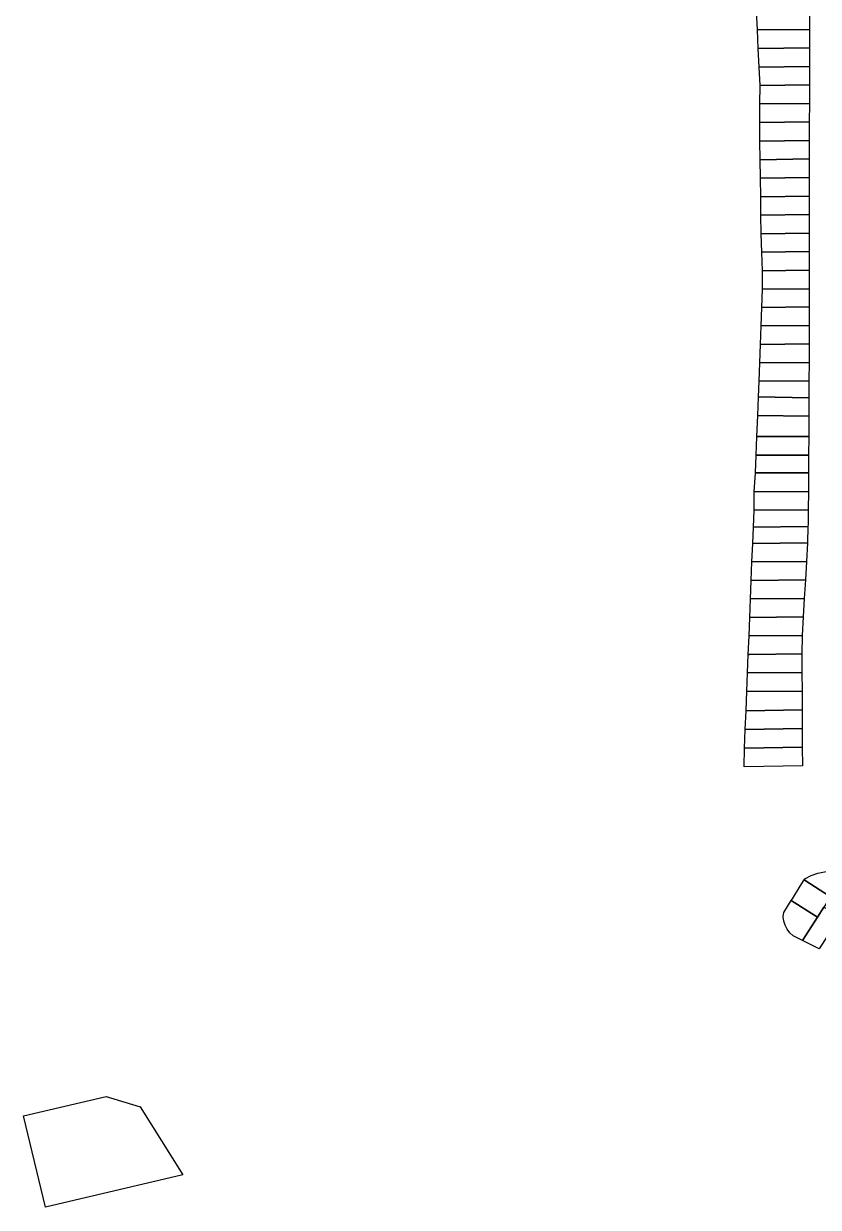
# Model space of a CAD drawing. Header units: millimetres. Extents: x 522658 to 553925, y 7796479 to 7820139.
# Drawn here: x 540888 to 541404, y 7800345 to 7801112 of the extents above; entities that cross this region are included whole.
import ezdxf

# ---------------------------------------------------------------- set-up
doc = ezdxf.new("R2010")
doc.units = ezdxf.units.MM
doc.layers.add('ZONA RESIDENCIAL 2 (ZR_2)', color=2, linetype='Continuous')

msp = doc.modelspace()

# ---------------------------------------------------------------- linework, layer by layer
at = {"layer": 'ZONA RESIDENCIAL 2 (ZR_2)'}
for points in [[(541364.12, 7801107.58), (541363.56, 7801119.52), (541398.01, 7801120), (541397.92, 7801108), (541364.12, 7801107.58)], [(541364.75, 7801095.57), (541364.12, 7801107.58), (541397.92, 7801108), (541397.9, 7801096), (541364.75, 7801095.57)], [(541365.38, 7801083.59), (541364.75, 7801095.57), (541397.9, 7801096), (541397.88, 7801084), (541365.38, 7801083.59)], [(541365.85, 7801071.56), (541365.38, 7801083.59), (541397.88, 7801084), (541397.85, 7801072), (541365.85, 7801071.56)], [(541365.83, 7801059.65), (541365.85, 7801071.56), (541397.85, 7801072), (541397.83, 7801060), (541365.83, 7801059.65)], [(541397.83, 7801060), (541397.81, 7801048), (541365.81, 7801047.57), (541365.83, 7801059.65), (541397.83, 7801060)], [(541365.8, 7801035.57), (541365.81, 7801047.57), (541397.81, 7801048), (541397.79, 7801036), (541365.8, 7801035.57)], [(541365.96, 7801023.55), (541365.8, 7801035.57), (541397.79, 7801036), (541397.77, 7801024), (541365.96, 7801023.55)], [(541366.11, 7801011.54), (541365.96, 7801023.55), (541397.77, 7801024), (541397.74, 7801012), (541366.11, 7801011.54)], [(541366.27, 7800999.56), (541366.11, 7801011.54), (541397.74, 7801012), (541397.72, 7801000), (541366.27, 7800999.56)], [(541366.43, 7800987.58), (541366.27, 7800999.56), (541397.72, 7801000), (541397.7, 7800988), (541366.43, 7800987.58)], [(541366.59, 7800975.57), (541366.43, 7800987.58), (541397.7, 7800988), (541397.68, 7800976), (541366.59, 7800975.57)], [(541366.96, 7800963.59), (541366.59, 7800975.57), (541397.68, 7800976), (541397.66, 7800964), (541366.96, 7800963.59)], [(541367.54, 7800951.59), (541366.96, 7800963.59), (541397.66, 7800964), (541397.64, 7800952), (541367.54, 7800951.59)], [(541367.54, 7800939.53), (541367.54, 7800951.59), (541397.64, 7800952), (541397.63, 7800939.93), (541367.54, 7800939.53)], [(541397.63, 7800928.11), (541367.21, 7800927.64), (541367.1, 7800927.64), (541367.54, 7800939.53), (541397.63, 7800939.93), (541397.63, 7800928.11)], [(541366.65, 7800915.77), (541367.1, 7800927.64), (541367.21, 7800927.64), (541397.63, 7800928.11), (541397.62, 7800916.12), (541366.65, 7800915.77)], [(541397.61, 7800904.14), (541366.26, 7800903.76), (541366.2, 7800903.76), (541366.65, 7800915.77), (541397.62, 7800916.12), (541397.61, 7800904.14)], [(541365.75, 7800891.94), (541366.2, 7800903.76), (541366.26, 7800903.76), (541397.61, 7800904.14), (541397.61, 7800892.15), (541365.75, 7800891.94)], [(541365.3, 7800879.93), (541365.75, 7800891.94), (541397.61, 7800892.15), (541397.6, 7800880.52), (541397.6, 7800880.13), (541365.3, 7800879.93)], [(541365.3, 7800879.93), (541397.6, 7800880.13), (541397.54, 7800869.23), (541364.9, 7800869.82), (541365.3, 7800879.93)], [(541397.54, 7800869.23), (541397.47, 7800857.23), (541364.42, 7800857.83), (541364.9, 7800869.82), (541397.54, 7800869.23)], [(541397.47, 7800857.23), (541397.4, 7800844.09), (541363.87, 7800844.06), (541364.42, 7800857.83), (541397.47, 7800857.23)], [(541363.87, 7800844.06), (541397.4, 7800844.09), (541397.33, 7800832.11), (541363.39, 7800832.08), (541363.87, 7800844.06)], [(541363.39, 7800832.08), (541397.33, 7800832.11), (541397.27, 7800820.54), (541362.93, 7800820.51), (541363.39, 7800832.08)], [(541362.93, 7800820.51), (541397.27, 7800820.54), (541397.2, 7800808.54), (541361.99, 7800808.36), (541362.93, 7800820.51)], [(541361.99, 7800808.36), (541397.2, 7800808.54), (541397.13, 7800796.54), (541361.97, 7800796.51), (541361.99, 7800808.36)], [(541396.93, 7800785.73), (541361.52, 7800785.38), (541361.97, 7800796.51), (541397.13, 7800796.54), (541396.96, 7800787.19), (541396.93, 7800785.73)], [(541361.52, 7800785.38), (541396.93, 7800785.73), (541396.68, 7800775.19), (541361.1, 7800774.84), (541361.52, 7800785.38)], [(541361.1, 7800774.84), (541396.68, 7800775.19), (541395.98, 7800763.21), (541360.63, 7800762.87), (541361.1, 7800774.84)], [(541360.63, 7800762.87), (541395.98, 7800763.21), (541395.27, 7800751.23), (541360.15, 7800750.89), (541360.63, 7800762.87)], [(541360.15, 7800750.89), (541395.27, 7800751.23), (541394.57, 7800739.25), (541359.67, 7800738.91), (541360.15, 7800750.89)], [(541359.67, 7800738.91), (541394.57, 7800739.25), (541393.86, 7800727.27), (541359.19, 7800726.93), (541359.67, 7800738.91)], [(541359.19, 7800726.93), (541393.86, 7800727.27), (541393.15, 7800715.29), (541359.15, 7800714.96), (541358.71, 7800714.95), (541359.19, 7800726.93)], [(541392.93, 7800703.29), (541358.93, 7800702.96), (541358.23, 7800702.96), (541358.71, 7800714.95), (541359.15, 7800714.96), (541393.15, 7800715.29), (541392.93, 7800703.29)], [(541393, 7800691.24), (541357.75, 7800690.9), (541358.23, 7800702.96), (541358.93, 7800702.96), (541392.93, 7800703.29), (541393, 7800691.24)], [(541393.07, 7800679.18), (541357.27, 7800678.83), (541357.75, 7800690.9), (541393, 7800691.24), (541393.07, 7800679.18)], [(541393.14, 7800666.92), (541356.77, 7800666.33), (541357.27, 7800678.83), (541393.07, 7800679.18), (541393.14, 7800666.92)], [(541393.21, 7800654.92), (541356.29, 7800654.32), (541356.77, 7800666.33), (541393.14, 7800666.92), (541393.21, 7800654.92)], [(541393.28, 7800642.75), (541355.8, 7800642.14), (541356.29, 7800654.32), (541393.21, 7800654.92), (541393.28, 7800642.75)], [(541355.8, 7800642.14), (541393.28, 7800642.75), (541393.35, 7800630.75), (541355.62, 7800630.14), (541355.8, 7800642.14)], [(541411.62, 7800545.92), (541407.22, 7800539.04), (541403.1, 7800532.59), (541386.08, 7800543.45), (541386.83, 7800544.64), (541391.87, 7800552.64), (541394.51, 7800556.84), (541411.62, 7800545.92)], [(541412.09, 7800546.66), (541411.62, 7800545.92), (541394.51, 7800556.84), (541394.98, 7800557.58), (541398.98, 7800559.67), (541403.25, 7800561.17), (541407.68, 7800562.03), (541412.2, 7800562.25), (541416.69, 7800561.81), (541421.08, 7800560.73), (541412.09, 7800546.66)], [(541403.1, 7800532.59), (541393.48, 7800517.53), (541387.29, 7800520.62), (541385.21, 7800522.57), (541383.48, 7800524.84), (541382.16, 7800527.37), (541381.28, 7800530.09), (541380.87, 7800532.91), (541380.87, 7800533.21), (541381.01, 7800534.47), (541381.36, 7800535.68), (541381.9, 7800536.82), (541386.08, 7800543.45), (541403.1, 7800532.59)], [(541404.22, 7800512.18), (541393.48, 7800517.53), (541403.1, 7800532.59), (541407.22, 7800539.04), (541417.94, 7800533.65), (541404.22, 7800512.18)], [(540888.41, 7800403.82), (540941.94, 7800416.43), (540963.92, 7800409.64), (540991.6, 7800365.62), (540902.52, 7800344.62), (540888.41, 7800403.82)]]:
    msp.add_lwpolyline(points, close=True, dxfattribs=at)

doc.saveas('drawing.dxf')
